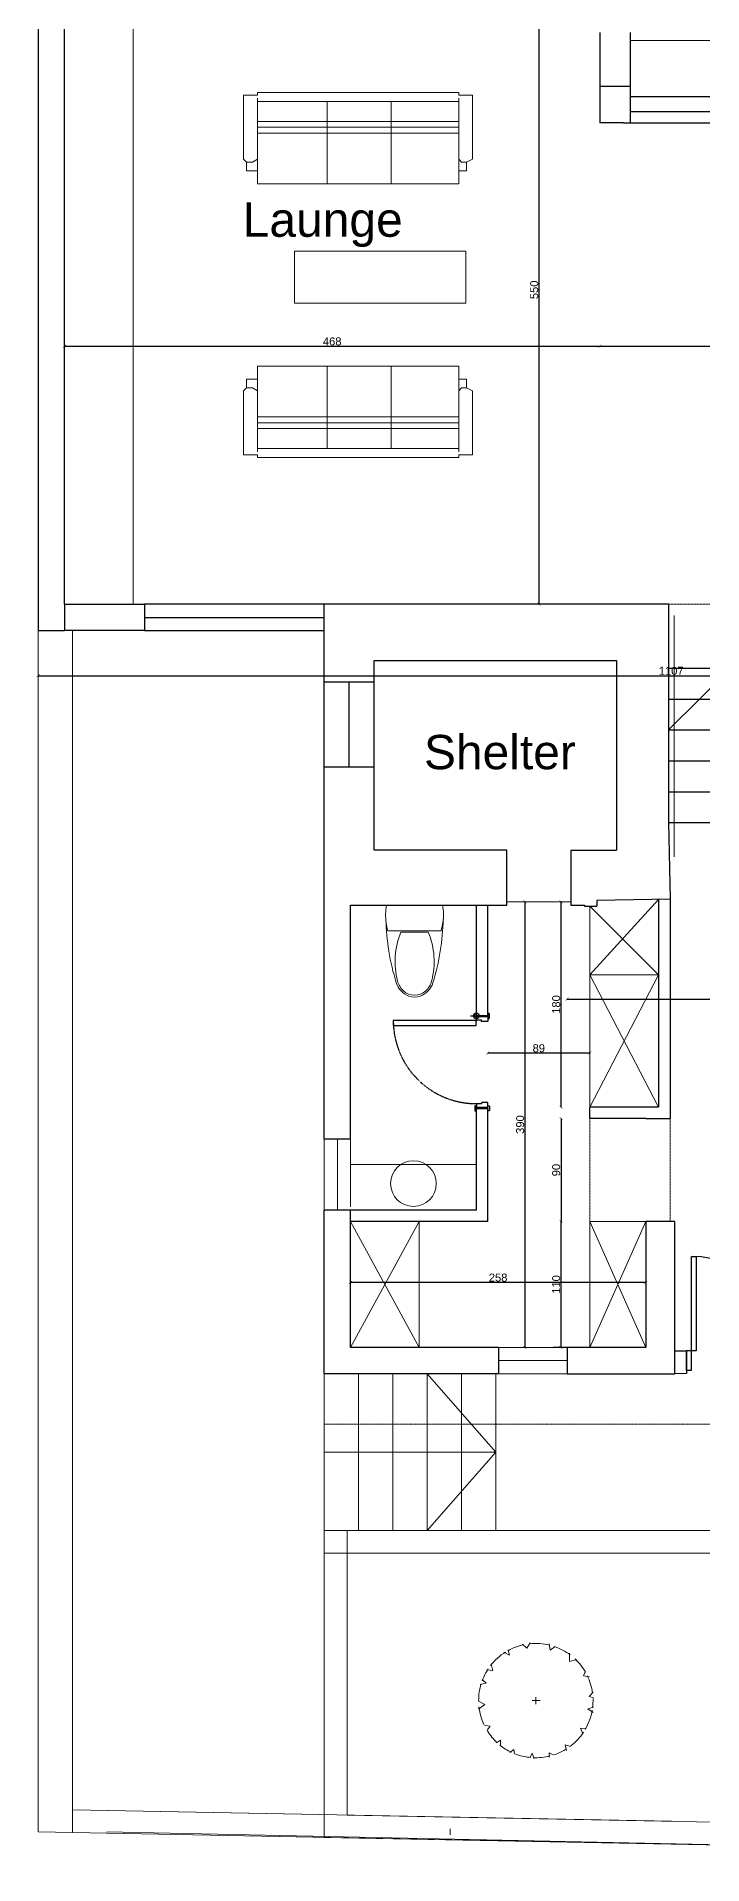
# Model space of a CAD drawing. Header units: inches. Extents: x 0 to 1985, y -5 to 2451.
# Drawn here: x 0 to 582, y 0 to 1599 of the extents above; entities that cross this region are included whole.
import ezdxf

# ---------------------------------------------------------------- set-up
doc = ezdxf.new("R2010")
doc.units = ezdxf.units.IN
doc.header["$MEASUREMENT"] = 0
doc.linetypes.add('HIDDEN', pattern=[0.375, 0.25, -0.125])
doc.linetypes.add('NVB-DASHED#1', pattern=[1.5, 1, -0.5])
for name, color, linetype in [('a-doors', 1, 'Continuous'), ('a-doors architrave', 1, 'Continuous'), ('a-doors swing', 252, 'NVB-DASHED#1'), ('dim', 2, 'Continuous'), ('drframe', 2, 'Continuous'), ('drjamb', 3, 'Continuous'), ('drleaf', 2, 'Continuous'), ('drswing', 1, 'Continuous'), ('Hidden', 5, 'Continuous')]:
    doc.layers.add(name, color=color, linetype=linetype)
doc.layers.add('a-doors origin', color=150, linetype='Continuous', plot=False)
for name, color, linetype, lineweight in [('blue', 160, 'Continuous', 5), ('new', 3, 'Continuous', 30), ('Over', 4, 'HIDDEN', 9)]:
    doc.layers.add(name, color=color, linetype=linetype, lineweight=lineweight)
doc.styles.get("Standard").update_dxf_attribs({"font": 'Arial.ttf'})
doc.dimstyles.new('ISO-25', dxfattribs={"dimtxt": 7, "dimasz": 2.5, "dimexe": 1.25, "dimexo": 0.625, "dimtad": 1, "dimdec": 0, "dimtxsty": 'Standard', "dimblk": 'ARCHTICK', "dimblk1": 'ARCHTICK', "dimblk2": 'ARCHTICK', "dimcen": 2.5, "dimse1": 1, "dimse2": 1, "dimadec": 0, "dimazin": 0, "dimtfac": 1, "dimtdec": 0, "dimtmove": 0, "dimatfit": 3, "dimldrblk": 'ARCHTICK', "dimfxl": 1, "dimarcsym": 0})

# ---------------------------------------------------------------- blocks, each defined once
blk = doc.blocks.new('toilete')
at = {"linetype": 'Continuous'}
for p, q in [((24.5, 0), (-24.5, 0)), ((23.3, -22.5), (-23.3, -22.5)), ((-12, -23.5), (12, -23.5))]:
    blk.add_line(p, q, dxfattribs=at)
blk.add_lwpolyline([(23.3, -22.5), (24.5, -16.8), (25.2, -11.4), (25.2, -5.6), (24.5, 0)])
for start, end in [(170.5377, 187.7399), (187.7399, 195.822)]:
    blk.add_arc((26.2, -8.5), 51.5, start, end, dxfattribs=at)
for centre, radius, start, end in [((177.4, -7.8), 202.5, 181.2224, 197.2477), ((-177.4, -7.8), 202.5, 342.7523, 358.7776), ((49.8, -49.3), 66.9, 157.3737, 194.7786), ((-49.8, -49.3), 66.9, 345.2214, 22.6263), ((1.4, -62.5), 18.2, 197.2477, 249.5476), ((2.6, -61.7), 18.1, 194.7786, 226.8543), ((0, -64.5), 14.3, 226.8543, 313.1457), ((0, -66.1), 14.3, 249.5476, 290.4524), ((-1.4, -62.5), 18.2, 290.4524, 342.7523), ((-2.6, -61.7), 18.1, 313.1457, 345.2214)]:
    blk.add_arc(centre, radius, start, end)
blk = doc.blocks.new('Arpls036')
at = {"color": 0, "linetype": 'ByBlock'}
for p, q in [((-0.118, 0.494), (-0.078, 0.459)), ((-0.078, 0.459), (-0.051, 0.506)), ((0.116, 0.497), (0.126, 0.442)), ((-0.231, 0.397), (-0.28, 0.422)), ((-0.243, 0.444), (-0.231, 0.397)), ((0.126, 0.442), (0.169, 0.474)), ((0.293, 0.414), (0.293, 0.342)), ((0.293, 0.342), (0.356, 0.359)), ((-0.468, 0.185), (-0.435, 0.152)), ((-0.375, 0.26), (-0.427, 0.272)), ((-0.39, 0.319), (-0.375, 0.26)), ((0.435, 0.26), (0.416, 0.217)), ((0.416, 0.217), (0.47, 0.207)), ((-0.435, 0.152), (-0.487, 0.142)), ((-0.033, 0), (0.039, 0)), ((0, 0.03), (0, -0.032)), ((0.5, 0.075), (0.465, 0.035)), ((0.465, 0.035), (0.505, 0.023)), ((-0.445, -0.035), (-0.502, -0.075)), ((-0.5, -0.005), (-0.445, -0.035)), ((0.503, -0.057), (0.453, -0.072)), ((0.453, -0.072), (0.5, -0.104)), ((-0.442, -0.219), (-0.4, -0.224)), ((-0.4, -0.224), (-0.425, -0.259)), ((0.44, -0.244), (0.391, -0.242)), ((0.391, -0.242), (0.411, -0.291)), ((-0.31, -0.346), (-0.345, -0.369)), ((-0.31, -0.394), (-0.31, -0.346)), ((-0.193, -0.429), (-0.228, -0.454)), ((-0.186, -0.466), (-0.193, -0.429)), ((-0.031, -0.461), (-0.048, -0.491)), ((-0.016, -0.508), (-0.031, -0.461)), ((0.151, -0.474), (0.116, -0.456)), ((0.116, -0.456), (0.116, -0.496)), ((0.306, -0.401), (0.256, -0.386)), ((0.256, -0.386), (0.268, -0.436))]:
    blk.add_line(p, q, dxfattribs=at)
for start, end in [(102.4305, 119.3539), (76.0941, 96.6598), (122.0792, 142.2114), (52.951, 71.3294), (29.4496, 46.7063), (146.2783, 159.7706), (7.4477, 25.7634), (162.8437, 180.2586), (352.5819, 2.0403), (186.2638, 205.3216), (329.6062, 350.2629), (212.0122, 227.5409), (307.8333, 326.2915), (230.9441, 244.8696), (248.2959, 265.0086), (288.2629, 301.0766), (267.3187, 284.2737)]:
    blk.add_arc((0, 0), 0.5, start, end, dxfattribs=at)
blk = doc.blocks.new('BLPLS014')
at = {"linetype": 'ByBlock'}
blk.add_lwpolyline([(0, 0), (1.5, 0), (1.5, -0.4572), (0, -0.4572)], close=True, dxfattribs=at)
blk = doc.blocks.new('MHPLS002')
at = {"linetype": 'ByBlock'}
for p, q in [((-0.88, -0.584), (-0.88, -0.051)), ((-0.88, -0.08), (0.88, -0.08)), ((-0.27, -0.8), (-0.27, -0.08)), ((0.289, -0.8), (0.289, -0.08)), ((0.88, -0.584), (0.88, -0.051)), ((0.88, -0.254), (-0.88, -0.254)), ((0.88, -0.305), (-0.88, -0.305)), ((0.88, -0.356), (-0.88, -0.356)), ((-0.975, -0.61), (-0.924, -0.61)), ((-0.924, -0.61), (-0.88, -0.584)), ((-0.88, -0.686), (-0.88, -0.584)), ((0.905, -0.61), (0.88, -0.584)), ((0.88, -0.686), (0.88, -0.584)), ((0.949, -0.61), (0.905, -0.61))]:
    blk.add_line(p, q, dxfattribs=at)
blk.add_lwpolyline([(-1, -0.025), (-0.88, -0.025), (-0.88, 0), (0.88, 0), (0.88, -0.025), (1, -0.025), (1, -0.584), (0.949, -0.61), (0.949, -0.686), (0.88, -0.686), (0.88, -0.8), (-0.88, -0.8), (-0.88, -0.686), (-0.975, -0.686), (-0.975, -0.61), (-1, -0.584)], close=True, dxfattribs=at)
blk = doc.blocks.new('_ArchTick')
at = {"color": 0, "linetype": 'ByBlock', "const_width": 0.15}
blk.add_lwpolyline([(-0.5, -0.5), (0.5, 0.5)], dxfattribs=at)
blk = doc.blocks.new('*D35')
at = {"layer": 'Defpoints', "color": 0, "transparency": 16777216}
for p in [(492.4, 1652.6), (439.1, 1102.6), (552.4, 1102.6)]:
    blk.add_point(p, dxfattribs=at)
at = {"layer": 'dim', "color": 0, "lineweight": -2, "transparency": 16777216}
blk.add_line((439.1, 1652.6), (439.1, 1102.6), dxfattribs=at)
at = {"layer": 'dim', "color": 0, "lineweight": -2, "transparency": 16777216, "xscale": 2.5, "yscale": 2.5, "zscale": 2.5}
for p, rotation in [((439.1, 1652.6), 90), ((439.1, 1102.6), 270)]:
    blk.add_blockref('_ArchTick', p, dxfattribs=dict(at, rotation=rotation))
at = {"layer": 'dim', "color": 0, "transparency": 16777216, "insert": (435, 1377.6), "char_height": 7, "attachment_point": 5, "rotation": 90}
blk.add_mtext('550', dxfattribs=at)
blk = doc.blocks.new('*D36')
at = {"layer": 'Defpoints', "color": 0, "transparency": 16777216}
for p in [(24.4, 1652.6), (492.4, 1639.1), (492.4, 1328.2)]:
    blk.add_point(p, dxfattribs=at)
at = {"layer": 'dim', "color": 0, "lineweight": -2, "transparency": 16777216}
blk.add_line((24.4, 1328.2), (492.4, 1328.2), dxfattribs=at)
at = {"layer": 'dim', "color": 0, "lineweight": -2, "transparency": 16777216, "xscale": 2.5, "yscale": 2.5, "zscale": 2.5, "rotation": 180}
blk.add_blockref('_ArchTick', (24.4, 1328.2), dxfattribs=at)
at = {"layer": 'dim', "color": 0, "lineweight": -2, "transparency": 16777216, "xscale": 2.5, "yscale": 2.5, "zscale": 2.5}
blk.add_blockref('_ArchTick', (492.4, 1328.2), dxfattribs=at)
at = {"layer": 'dim', "color": 0, "transparency": 16777216, "insert": (258.4, 1332.4), "char_height": 7, "attachment_point": 5}
blk.add_mtext('468', dxfattribs=at)
blk = doc.blocks.new('*D37')
at = {"layer": 'Defpoints', "color": 0, "transparency": 16777216}
for p in [(492.4, 1523.6), (1108, 1523.6), (1108, 1328.2)]:
    blk.add_point(p, dxfattribs=at)
at = {"layer": 'dim', "color": 0, "lineweight": -2, "transparency": 16777216}
blk.add_line((492.4, 1328.2), (1108, 1328.2), dxfattribs=at)
at = {"layer": 'dim', "color": 0, "lineweight": -2, "transparency": 16777216, "xscale": 2.5, "yscale": 2.5, "zscale": 2.5, "rotation": 180}
blk.add_blockref('_ArchTick', (492.4, 1328.2), dxfattribs=at)
at = {"layer": 'dim', "color": 0, "lineweight": -2, "transparency": 16777216, "xscale": 2.5, "yscale": 2.5, "zscale": 2.5}
blk.add_blockref('_ArchTick', (1108, 1328.2), dxfattribs=at)
at = {"layer": 'dim', "color": 0, "transparency": 16777216, "insert": (800.2, 1332.4), "char_height": 7, "attachment_point": 5}
blk.add_mtext('616', dxfattribs=at)
blk = doc.blocks.new('*D38')
at = {"layer": 'Defpoints', "color": 0, "transparency": 16777216}
for p in [(1108, 1334.7), (1.4, 1079.6), (1108, 1040.1)]:
    blk.add_point(p, dxfattribs=at)
at = {"layer": 'dim', "color": 0, "lineweight": -2, "transparency": 16777216}
blk.add_line((1.4, 1040.1), (1108, 1040.1), dxfattribs=at)
at = {"layer": 'dim', "color": 0, "lineweight": -2, "transparency": 16777216, "xscale": 2.5, "yscale": 2.5, "zscale": 2.5, "rotation": 180}
blk.add_blockref('_ArchTick', (1.4, 1040.1), dxfattribs=at)
at = {"layer": 'dim', "color": 0, "lineweight": -2, "transparency": 16777216, "xscale": 2.5, "yscale": 2.5, "zscale": 2.5}
blk.add_blockref('_ArchTick', (1108, 1040.1), dxfattribs=at)
at = {"layer": 'dim', "color": 0, "transparency": 16777216, "insert": (554.7, 1044.3), "char_height": 7, "attachment_point": 5}
blk.add_mtext('1107', dxfattribs=at)
blk = doc.blocks.new('*D44')
at = {"layer": 'Defpoints', "color": 0, "transparency": 16777216}
for p in [(749, 757.2), (749, 746.6), (463.7, 452.6)]:
    blk.add_point(p, dxfattribs=at)
at = {"layer": 'dim', "color": 0, "lineweight": -2, "transparency": 16777216}
blk.add_line((463.7, 757.2), (749, 757.2), dxfattribs=at)
at = {"layer": 'dim', "color": 0, "lineweight": -2, "transparency": 16777216, "xscale": 2.5, "yscale": 2.5, "zscale": 2.5, "rotation": 180}
blk.add_blockref('_ArchTick', (463.7, 757.2), dxfattribs=at)
at = {"layer": 'dim', "color": 0, "lineweight": -2, "transparency": 16777216, "xscale": 2.5, "yscale": 2.5, "zscale": 2.5}
blk.add_blockref('_ArchTick', (749, 757.2), dxfattribs=at)
at = {"layer": 'dim', "color": 0, "transparency": 16777216, "insert": (606.4, 761.4), "char_height": 7, "attachment_point": 5}
blk.add_mtext('285', dxfattribs=at)
blk = doc.blocks.new('*D45')
at = {"layer": 'Defpoints', "color": 0, "transparency": 16777216}
for p in [(394.4, 839.4), (483.7, 778.4), (483.7, 710.1)]:
    blk.add_point(p, dxfattribs=at)
at = {"layer": 'dim', "color": 0, "lineweight": -2, "transparency": 16777216}
blk.add_line((394.4, 710.1), (483.7, 710.1), dxfattribs=at)
at = {"layer": 'dim', "color": 0, "lineweight": -2, "transparency": 16777216, "xscale": 2.5, "yscale": 2.5, "zscale": 2.5, "rotation": 180}
blk.add_blockref('_ArchTick', (394.4, 710.1), dxfattribs=at)
at = {"layer": 'dim', "color": 0, "lineweight": -2, "transparency": 16777216, "xscale": 2.5, "yscale": 2.5, "zscale": 2.5}
blk.add_blockref('_ArchTick', (483.7, 710.1), dxfattribs=at)
at = {"layer": 'dim', "color": 0, "transparency": 16777216, "insert": (439, 714.2), "char_height": 7, "attachment_point": 5}
blk.add_mtext('89', dxfattribs=at)
blk = doc.blocks.new('*D46')
at = {"layer": 'Defpoints', "color": 0, "transparency": 16777216}
for p in [(458.4, 842.4), (467, 842.4), (483.7, 662.7)]:
    blk.add_point(p, dxfattribs=at)
at = {"layer": 'dim', "color": 0, "lineweight": -2, "transparency": 16777216}
blk.add_line((458.4, 662.7), (458.4, 842.4), dxfattribs=at)
at = {"layer": 'dim', "color": 0, "lineweight": -2, "transparency": 16777216, "xscale": 2.5, "yscale": 2.5, "zscale": 2.5}
for p, rotation in [((458.4, 842.4), 90), ((458.4, 662.7), 270)]:
    blk.add_blockref('_ArchTick', p, dxfattribs=dict(at, rotation=rotation))
at = {"layer": 'dim', "color": 0, "transparency": 16777216, "insert": (454.2, 752.5), "char_height": 7, "attachment_point": 5, "rotation": 90}
blk.add_mtext('180', dxfattribs=at)
blk = doc.blocks.new('*D47')
at = {"layer": 'Defpoints', "color": 0, "transparency": 16777216}
for p in [(483.7, 652.7), (458.4, 562.7), (483.7, 562.7)]:
    blk.add_point(p, dxfattribs=at)
at = {"layer": 'dim', "color": 0, "lineweight": -2, "transparency": 16777216}
blk.add_line((458.4, 652.7), (458.4, 562.7), dxfattribs=at)
at = {"layer": 'dim', "color": 0, "lineweight": -2, "transparency": 16777216, "xscale": 2.5, "yscale": 2.5, "zscale": 2.5}
for p, rotation in [((458.4, 652.7), 90), ((458.4, 562.7), 270)]:
    blk.add_blockref('_ArchTick', p, dxfattribs=dict(at, rotation=rotation))
at = {"layer": 'dim', "color": 0, "transparency": 16777216, "insert": (454.2, 607.7), "char_height": 7, "attachment_point": 5, "rotation": 90}
blk.add_mtext('90', dxfattribs=at)
blk = doc.blocks.new('*D48')
at = {"layer": 'Defpoints', "color": 0, "transparency": 16777216}
for p in [(274.4, 509.4), (274.4, 452.6), (532.4, 452.6)]:
    blk.add_point(p, dxfattribs=at)
at = {"layer": 'dim', "color": 0, "lineweight": -2, "transparency": 16777216}
blk.add_line((532.4, 509.4), (274.4, 509.4), dxfattribs=at)
at = {"layer": 'dim', "color": 0, "lineweight": -2, "transparency": 16777216, "xscale": 2.5, "yscale": 2.5, "zscale": 2.5, "rotation": 180}
blk.add_blockref('_ArchTick', (274.4, 509.4), dxfattribs=at)
at = {"layer": 'dim', "color": 0, "lineweight": -2, "transparency": 16777216, "xscale": 2.5, "yscale": 2.5, "zscale": 2.5}
blk.add_blockref('_ArchTick', (532.4, 509.4), dxfattribs=at)
at = {"layer": 'dim', "color": 0, "transparency": 16777216, "insert": (403.4, 513.6), "char_height": 7, "attachment_point": 5}
blk.add_mtext('258', dxfattribs=at)
blk = doc.blocks.new('*D49')
at = {"layer": 'Defpoints', "color": 0, "transparency": 16777216}
for p in [(458.4, 562.7), (483.7, 562.7), (483.7, 452.6)]:
    blk.add_point(p, dxfattribs=at)
at = {"layer": 'dim', "color": 0, "lineweight": -2, "transparency": 16777216}
blk.add_line((458.4, 452.6), (458.4, 562.7), dxfattribs=at)
at = {"layer": 'dim', "color": 0, "lineweight": -2, "transparency": 16777216, "xscale": 2.5, "yscale": 2.5, "zscale": 2.5}
for p, rotation in [((458.4, 562.7), 90), ((458.4, 452.6), 270)]:
    blk.add_blockref('_ArchTick', p, dxfattribs=dict(at, rotation=rotation))
at = {"layer": 'dim', "color": 0, "transparency": 16777216, "insert": (454.2, 507.6), "char_height": 7, "attachment_point": 5, "rotation": 90}
blk.add_mtext('110', dxfattribs=at)
blk = doc.blocks.new('*D50')
at = {"layer": 'Defpoints', "color": 0, "transparency": 16777216}
for p in [(411, 842.4), (403.7, 452.6), (426.9, 452.6)]:
    blk.add_point(p, dxfattribs=at)
at = {"layer": 'dim', "color": 0, "lineweight": -2, "transparency": 16777216}
blk.add_line((426.9, 842.4), (426.9, 452.6), dxfattribs=at)
at = {"layer": 'dim', "color": 0, "lineweight": -2, "transparency": 16777216, "xscale": 2.5, "yscale": 2.5, "zscale": 2.5}
for p, rotation in [((426.9, 842.4), 90), ((426.9, 452.6), 270)]:
    blk.add_blockref('_ArchTick', p, dxfattribs=dict(at, rotation=rotation))
at = {"layer": 'dim', "color": 0, "transparency": 16777216, "insert": (422.7, 647.5), "char_height": 7, "attachment_point": 5, "rotation": 90}
blk.add_mtext('390', dxfattribs=at)
blk = doc.blocks.new('*U31')
at = {"layer": 'a-doors'}
blk.add_lwpolyline([(725, 727), (725, 1), (769, 1), (769, 727)], close=True, dxfattribs=at)
for points in [[(49, -100, 0.414214), (51, -98), (51, -48, 0.414214), (49, -46), (39, -46), (39, -2, 0.414214), (37, 0), (7, 0), (7, -100), (49, -100)], [(761, -100, -0.414214), (759, -98), (759, -48, -0.414214), (761, -46), (771, -46), (771, -2, -0.414214), (773, 0), (803, 0), (803, -100), (761, -100)]]:
    blk.add_lwpolyline(points, format="xyb", dxfattribs=at)
blk.add_circle((769, 0), 1.5, dxfattribs=at)
at = {"layer": 'a-doors architrave'}
for points in [[(20, 14), (-18, 14, 0.414214), (-20, 12), (-20, 0), (-10, 0), (-10, 2), (0, 2), (0, 0), (22, 0), (22, 12, 0.414214)], [(790, 14), (828, 14, -0.414214), (830, 12), (830, 0), (820, 0), (820, 2), (810, 2), (810, 0), (788, 0), (788, 12, -0.414214)], [(20, -114), (-18, -114, -0.414214), (-20, -112), (-20, -100), (-10, -100), (-10, -102), (0, -102), (0, -100), (22, -100), (22, -112, -0.414214)], [(790, -114), (828, -114, 0.414214), (830, -112), (830, -100), (820, -100), (820, -102), (810, -102), (810, -100), (788, -100), (788, -112, 0.414214)]]:
    blk.add_lwpolyline(points, format="xyb", close=True, dxfattribs=at)
at = {"layer": 'a-doors origin'}
for p, q in [((0, 0), (0, -100)), ((762, 0), (862, 0)), ((810, 50), (810, -50)), ((810, 0), (810, -100))]:
    blk.add_line(p, q, dxfattribs=at)
blk.add_circle((810, 0), 25, dxfattribs=at)
at = {"layer": 'a-doors swing'}
blk.add_arc((768, 0), 726, 90, 180, dxfattribs=at)
blk = doc.blocks.new('*U33')
at = {"layer": 'drframe', "color": 2}
for points in [[(0, -170), (43, -170), (43, 0), (0, 0)], [(1736, -170), (1693, -170), (1693, 0), (1736, 0)]]:
    blk.add_lwpolyline(points, dxfattribs=at)
at = {"layer": 'drjamb'}
for p, q in [((0, -170), (0, 0)), ((1736, -170), (1736, 0))]:
    blk.add_line(p, q, dxfattribs=at)
at = {"layer": 'drleaf', "color": 2}
for points in [[(43, 0), (43, 825), (83, 825), (83, 0)], [(1693, 0), (1693, 825), (1653, 825), (1653, 0)]]:
    blk.add_lwpolyline(points, close=True, dxfattribs=at)
at = {"layer": 'drswing'}
for centre, start, end in [((43, 0), 0, 90), ((1693, 0), 90, 180)]:
    blk.add_arc(centre, 825, start, end, dxfattribs=at)

msp = doc.modelspace()

# ---------------------------------------------------------------- linework, layer by layer
for p, q in [((24.4, 1299.6), (24.4, 1675.6)), ((552.4, 1102.6), (267.4, 1102.6)), ((552.4, 911.6), (553.7, 844.6)), ((411, 839.4), (411, 887.4)), ((274.4, 634.7), (274.4, 839.4)), ((274.4, 839.4), (411, 839.4)), ((553.7, 844.6), (489.7, 843.4)), ((489.7, 843.4), (489.8, 838.4)), ((532.4, 562.7), (532.4, 452.6)), ((251.4, 429.6), (251.4, 543.9)), ((403.7, 452.6), (274.4, 452.6)), ((532.4, 452.6), (451.4, 452.6)), ((262, 429.6), (251.4, 429.6)), ((403.7, 429.6), (262, 429.6))]:
    msp.add_line(p, q)
for points in [[(24.4, 1675.6), (24.4, 1675.6), (1.4, 1675.6), (1.4, 1276.6), (1.4, 1079.6)], [(492.4, 1602.6), (492.4, 1523.6)], [(519, 1523.6), (519, 1548.6), (519, 1548.6), (519, 1602.6)], [(492.4, 1555.6), (519, 1555.6)], [(513, 1523.6), (492.4, 1523.6)], [(513, 1523.6), (519, 1523.6)], [(24.4, 1102.6), (24.4, 1299.6)], [(1.4, 1276.6), (1.4, 1102.6), (1.4, 1079.6), (24.4, 1079.6)], [(24.4, 1102.6), (24.4, 1079.6)], [(251.4, 733.6), (251.4, 1102.6)], [(267.4, 1102.6), (251.4, 1102.6)], [(295, 887.4), (295, 1053.4), (507, 1053.4), (507, 887.4)], [(295, 1034.4), (251.4, 1034.4)], [(273.2, 960.4), (273.2, 1034.4)], [(251.4, 960.4), (295, 960.4)], [(411, 887.4), (295, 887.4)], [(467, 887.4), (507, 887.4)], [(467, 887.4), (467, 839.4), (479, 839.4), (479, 838.4)], [(479, 838.4), (489.8, 838.4)], [(251.4, 655.6), (251.4, 733.6)], [(251.4, 634.7), (251.4, 683.1)], [(251.4, 543.9), (251.4, 572.7)], [(463.7, 452.6), (463.7, 429.6), (558, 429.6), (558, 562.7)], [(558, 562.7), (532.4, 562.7)]]:
    msp.add_lwpolyline(points)
at = {"layer": 'blue'}
for p, q in [((274.4, 575.6), (274.4, 634.7)), ((463.7, 452.6), (403.7, 452.6)), ((1131, 292.6), (251.4, 292.6)), ((1111, 272.6), (251.4, 272.6))]:
    msp.add_line(p, q, dxfattribs=at)
for points in [[(84.4, 1652.6), (84.4, 1102.6)], [(1098, 1595.6), (519, 1595.6)], [(557.4, 1092.6), (557.4, 881.6)], [(1.4, 1079.6), (1.4, 28.8)], [(31.4, 1079.6), (31.4, 28.2)], [(411, 842.4), (467, 842.4)], [(483.7, 778.4), (543.7, 844.4)], [(483.7, 662.7), (483.7, 838.4)], [(483.7, 778.4), (543.7, 778.4), (483.7, 838.4)], [(483.7, 662.7), (543.7, 778.4)], [(483.7, 778.4), (543.7, 662.7)], [(251.4, 572.7), (251.4, 634.7)], [(262.9, 572.7), (262.9, 634.7)], [(384.4, 612.7), (274.4, 612.7)], [(334.4, 452.6), (334.4, 562.7), (274.4, 452.6), (334.4, 452.6), (274.4, 562.7)], [(532.4, 562.7), (483.7, 562.7)], [(483.7, 452.6), (532.4, 562.7), (532.4, 452.6), (483.7, 562.7)], [(483.7, 562.7), (483.7, 452.6)], [(463.7, 429.6), (403.7, 429.6), (403.7, 452.6)], [(251.4, 292.6), (251.4, 24), (1131, 7.1), (1131, 432.6)], [(403.7, 441.1), (463.7, 441.1)], [(251.4, 292.6), (251.4, 429.6)], [(251.4, 361.1), (401.4, 361.1), (341.4, 429.6)], [(281.4, 292.6), (281.4, 429.6)], [(311.4, 292.6), (311.4, 429.6)], [(341.4, 292.6), (341.4, 429.6)], [(371.4, 292.6), (371.4, 429.6)], [(401.4, 292.6), (401.4, 429.6)], [(341.4, 292.6), (401.4, 361.1)], [(271.4, 292.6), (271.4, 43.6), (1111, 27.5), (1111, 272.6)], [(31.8, 48.2), (555, 38.1)], [(31.8, 48.2), (231.4, 44.4)], [(1071, 8.2), (1.4, 28.8)], [(31.4, 28.2), (558, 18.1)], [(361.4, 26.4), (361.4, 31.4)]]:
    msp.add_lwpolyline(points, dxfattribs=at)
at = {"layer": 'blue', "flags": 128}
msp.add_lwpolyline([(61.4, 28.8), (725.2, 14.9), (1480.1, 0.4, 0.396246), (1618.9, 178.6), (1630.3, 1264.6)], format="xyb", dxfattribs=at)
at = {"layer": 'blue'}
msp.add_circle((329.4, 595.9), 20, dxfattribs=at)
at = {"layer": 'Hidden'}
for points in [[(552.4, 1092.6), (552.4, 1046.6), (661, 1046.6)], [(552.4, 1046.6), (552.4, 1019.6), (661, 1019.6)], [(606.7, 911.6), (606.7, 1046.6), (552.4, 992.6)], [(552.4, 1019.6), (552.4, 992.6), (661, 992.6)], [(552.4, 992.6), (552.4, 965.6), (661, 965.6)], [(552.4, 965.6), (552.4, 938.6), (661, 938.6)], [(552.4, 938.6), (552.4, 911.6), (661, 911.6)]]:
    msp.add_lwpolyline(points, dxfattribs=at)
at = {"layer": 'new'}
msp.add_line((519, 1523.6), (1098, 1523.6), dxfattribs=at)
for points in [[(519, 1546.6), (1098, 1546.6)], [(519, 1533.6), (1098, 1533.6)], [(24.4, 1102.6), (94.4, 1102.6), (94.4, 1079.6), (24.4, 1079.6)], [(251.4, 1102.6), (94.4, 1102.6)], [(94.4, 1091.1), (251.4, 1091.1)], [(552.4, 1102.6), (552.4, 911.6)], [(94.4, 1079.6), (251.4, 1079.6)], [(384.4, 742.7), (384.4, 839.4)], [(394.4, 742.7), (394.4, 839.4)], [(543.7, 844.6), (543.7, 662.7)], [(553.7, 844.6), (553.7, 652.7)], [(394.4, 742.7), (384.4, 742.7)], [(384.4, 572.7), (384.4, 662.7)], [(384.4, 662.7), (394.4, 662.7)], [(394.4, 562.7), (394.4, 662.7)], [(543.7, 662.7), (483.7, 662.7)], [(483.7, 652.7), (483.7, 662.7)], [(532.4, 652.7), (483.7, 652.7)], [(532.4, 652.7), (553.7, 652.7)], [(274.4, 634.7), (251.4, 634.7)], [(274.4, 572.7), (251.4, 572.7)], [(274.4, 452.6), (274.4, 572.7)], [(384.4, 572.7), (274.4, 572.7)], [(394.4, 562.7), (274.4, 562.7)], [(403.7, 452.6), (403.7, 429.6)], [(463.7, 452.6), (463.7, 429.6)], [(558, 449.6), (568.2, 449.6)], [(568.2, 449.6), (568.2, 429.9)], [(568.2, 429.9), (558, 429.6)]]:
    msp.add_lwpolyline(points, dxfattribs=at)
at = {"layer": 'Over'}
for points in [[(552.4, 1102.6), (749, 1102.6)], [(483.7, 652.7), (483.7, 562.7)], [(553.7, 652.7), (553.7, 562.7)], [(251.4, 385.6), (1131, 385.6), (1131, 432.6)], [(251.4, 385.6), (251.4, 429.6)]]:
    msp.add_lwpolyline(points, dxfattribs=at)

# ---------------------------------------------------------------- block references
at = {"layer": 'blue'}
for name, p, xscale, yscale, zscale in [('MHPLS002', (281, 1550.3), 100, 100, 100), ('*U33', (568.2, 449.6), 0.1, 0.1, 0.1), ('Arpls036', (436.4, 143.7), 100, 100, 100)]:
    msp.add_blockref(name, p, dxfattribs=dict(at, xscale=xscale, yscale=yscale, zscale=zscale))
for name, p, xscale, yscale, zscale, rotation in [('BLPLS014', (375.3, 1365.8), 100, 100, 100, 180), ('MHPLS002', (281, 1230.8), -100, 100, 100, 180), ('*U31', (384.4, 661.6), 0.1, 0.1, 0.1, 90)]:
    msp.add_blockref(name, p, dxfattribs=dict(at, xscale=xscale, yscale=yscale, zscale=zscale, rotation=rotation))
msp.add_blockref('toilete', (330.4, 839.4), dxfattribs=at)

# ---------------------------------------------------------------- texts
at = {"layer": 'dim'}
for s, p in [('Launge', (180.2, 1424)), ('Shelter', (338.6, 958.3))]:
    msp.add_text(s, height=30, dxfattribs=at).set_placement(p)

# ---------------------------------------------------------------- dimensions: what is measured, and where the dimension line sits
for base, p1, p2, picture, middle in [((492.4, 1328.2), (24.4, 1652.6), (492.4, 1639.1), '*D36', (258.4, 1332.4)), ((1108, 1328.2), (492.4, 1523.6), (1108, 1523.6), '*D37', (800.2, 1332.4)), ((1108, 1040.1), (1.4, 1079.6), (1108, 1334.7), '*D38', (554.7, 1044.3)), ((483.7, 710.1), (394.4, 839.4), (483.7, 778.4), '*D45', (439, 714.2)), ((749, 757.2), (463.7, 452.6), (749, 746.6), '*D44', (606.4, 761.4)), ((274.4, 509.4), (532.4, 452.6), (274.4, 452.6), '*D48', (403.4, 513.6))]:
    dim = msp.add_linear_dim(base=base, p1=p1, p2=p2, dimstyle='ISO-25', dxfattribs=at)
    dim.commit()
    dim.dimension.update_dxf_attribs({"geometry": picture, "text_midpoint": middle})
for base, p1, p2, picture, middle in [((439.1, 1102.6), (492.4, 1652.6), (552.4, 1102.6), '*D35', (435, 1377.6)), ((426.9, 452.6), (411, 842.4), (403.7, 452.6), '*D50', (422.7, 647.5)), ((458.4, 842.4), (483.7, 662.7), (467, 842.4), '*D46', (454.2, 752.5)), ((458.4, 562.7), (483.7, 652.7), (483.7, 562.7), '*D47', (454.2, 607.7)), ((458.4, 562.7), (483.7, 452.6), (483.7, 562.7), '*D49', (454.2, 507.6))]:
    dim = msp.add_linear_dim(base=base, p1=p1, p2=p2, angle=90, dimstyle='ISO-25', dxfattribs=at)
    dim.commit()
    dim.dimension.update_dxf_attribs({"geometry": picture, "text_midpoint": middle})

doc.saveas('drawing.dxf')
